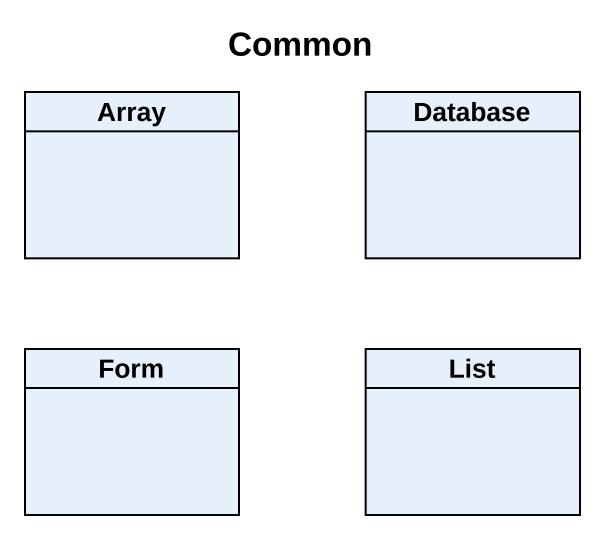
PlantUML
@startuml
title Common
hide circle
hide empty members
class Array
class "Database" as Database_
class Form
class List
@enduml
